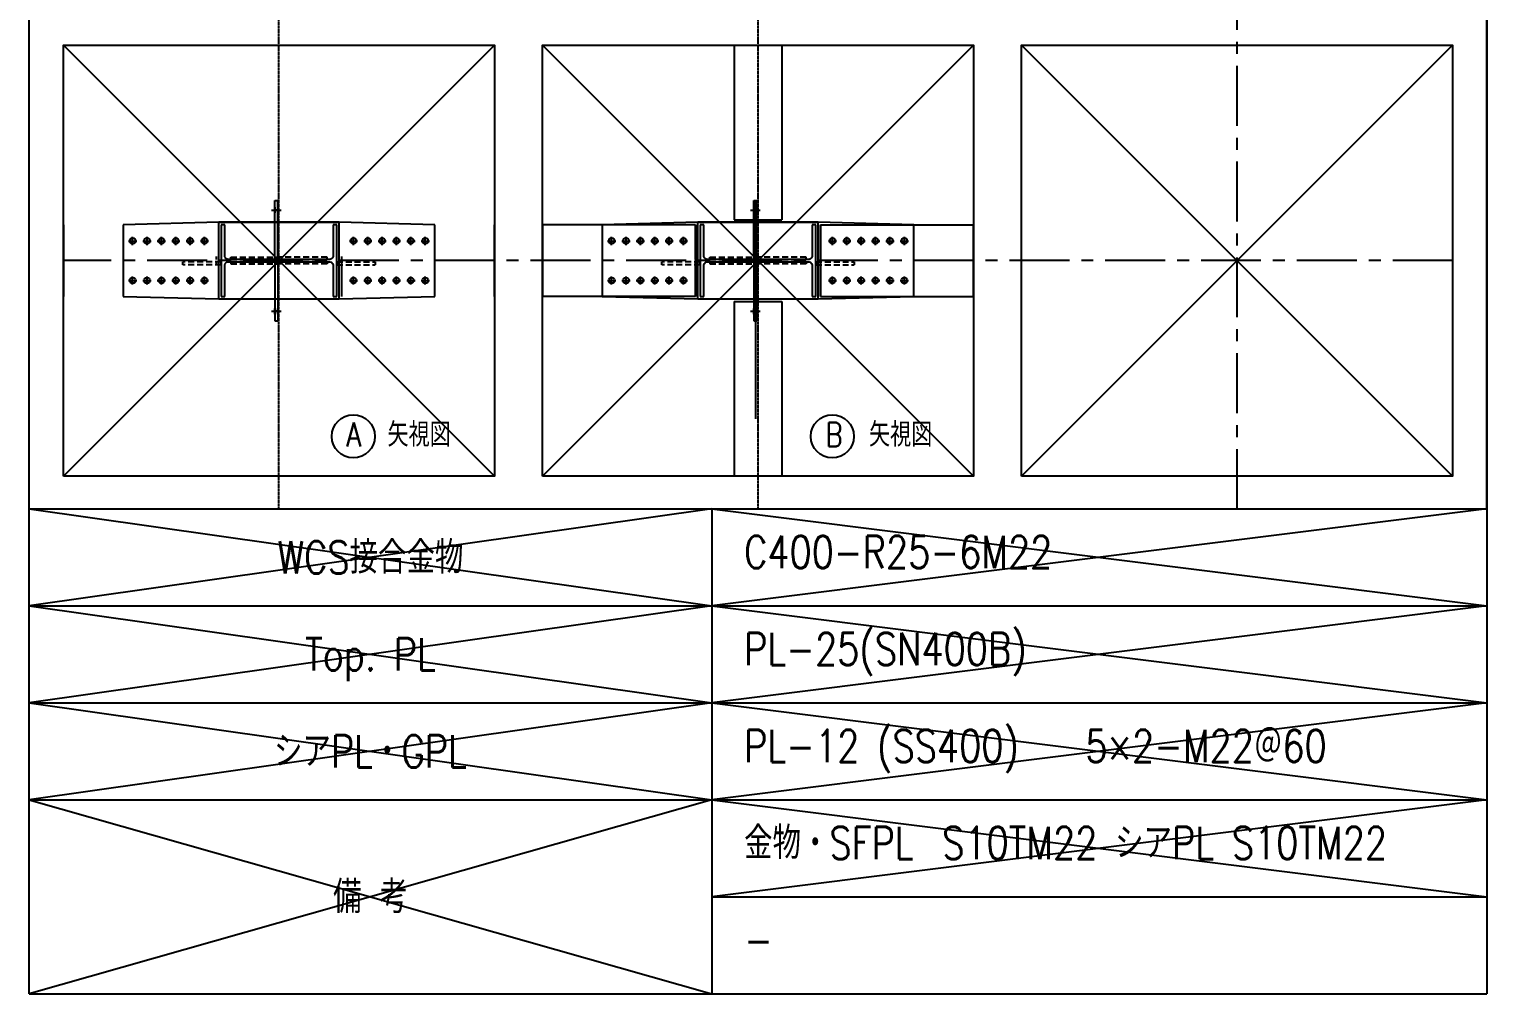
# Model space of a CAD drawing. Extents: x -668440 to 1010955, y -1678500 to 210463.
# Drawn here: x -420495 to -359633, y -944029 to -903745 of the extents above; entities that cross this region are included whole.
import ezdxf
from ezdxf.enums import TextEntityAlignment as Align

# ---------------------------------------------------------------- set-up
doc = ezdxf.new("R2010")
doc.units = 0
doc.header["$MEASUREMENT"] = 0
for name, pattern in [('CENTER', [2, 1.25, -0.25, 0.25, -0.25]), ('DASHED', [0.75, 0.5, -0.25]), ('HASEN_S', [2, 1.5, -0.5])]:
    doc.linetypes.add(name, pattern=pattern)
doc.layers.get('0').update_dxf_attribs({"color": 3, "linetype": 'CONTINUOUS'})
doc.layers.add('00_ADDL', color=253, linetype='CONTINUOUS', plot=False)
for name, color, linetype in [('00_詳細', 7, 'CONTINUOUS'), ('100', 5, 'CENTER'), ('_1-1_L-CL', 3, 'CONTINUOUS'), ('_1-3_L-CS', 1, 'CONTINUOUS'), ('_1-B_TXT1', 3, 'CONTINUOUS'), ('_1-C_INP1', 3, 'CONTINUOUS'), ('_4-7_CS-H', 4, 'HASEN_S'), ('BEAM_H-482x300x11x15x13', 7, 'CONTINUOUS'), ('BOLT', 4, 'CONTINUOUS'), ('COL_H-482x300x11x15x13', 7, 'CONTINUOUS'), ('ctp400-40-60-60-0-0-M22', 7, 'CONTINUOUS'), ('cwr_d', 7, 'CONTINUOUS'), ('SH400-12-5-5-M22@60(0.0)', 7, 'CONTINUOUS'), ('SP400-40-60-60-0-0-M22-300-K6-502-320-10-165-TYPE2', 7, 'CONTINUOUS'), ('修正2022年4月20日', 2, 'CONTINUOUS')]:
    doc.layers.add(name, color=color, linetype=linetype)
doc.styles.add('S000', font='simplex.shx', dxfattribs={"width": 0.7, "bigfont": 'extfont2.shx'})
doc.styles.add('S020', font='simplex.shx', dxfattribs={"width": 0.8, "height": 100, "bigfont": 'extfont2.shx'})

# ---------------------------------------------------------------- blocks, each defined once
blk = doc.blocks.new('剛接合部C1Y')
blk.add_line((-209119.32027, -399027.59222), (-209119.32027, -392142.59222))
at = {"layer": '00_ADDL'}
for p, q in [((-203033.16853, -397002.59222), (-203033.16853, -392142.59222)), ((-208976.2444, -395065.92555), (-207176.2444, -396865.92555)), ((-207176.2444, -395065.92555), (-208976.2444, -396865.92555)), ((-206976.2444, -395065.92555), (-205176.2444, -396865.92555)), ((-205176.2444, -395065.92555), (-206976.2444, -396865.92555)), ((-204976.2444, -395065.92555), (-203176.2444, -396865.92555)), ((-203176.2444, -395065.92555), (-204976.2444, -396865.92555)), ((-209119.32027, -397002.59222), (-206269.32027, -397407.59222)), ((-206269.32027, -397002.59222), (-209119.32027, -397407.59222)), ((-206269.32027, -397002.59222), (-203033.16853, -397407.59222)), ((-203033.16853, -397002.59222), (-206269.32027, -397407.59222)), ((-209119.32027, -397407.59222), (-206269.32027, -397812.59222)), ((-206269.32027, -397407.59222), (-209119.32027, -397812.59222)), ((-206269.32027, -397407.59222), (-203033.16853, -397812.59222)), ((-203033.16853, -397407.59222), (-206269.32027, -397812.59222)), ((-209119.32027, -397812.59222), (-206269.32027, -398217.59222)), ((-206269.32027, -397812.59222), (-209119.32027, -398217.59222)), ((-206269.32027, -397812.59222), (-203033.16853, -398217.59222)), ((-203033.16853, -397812.59222), (-206269.32027, -398217.59222)), ((-209119.32027, -398217.59222), (-206269.32027, -399027.59222)), ((-206269.32027, -398217.59222), (-209119.32027, -399027.59222)), ((-206269.32027, -398217.59222), (-203033.16853, -398622.59222)), ((-203033.16853, -398217.59222), (-206269.32027, -398622.59222))]:
    blk.add_line(p, q, dxfattribs=at)
at = {"layer": '00_ADDL', "transparency": 33554661}
for p, q in [((-206087.2444, -395714.92555), (-206087.2444, -396625.85371)), ((-208081.2444, -395754.92555), (-208093.2444, -395754.92555)), ((-206081.2444, -395754.92555), (-206093.2444, -395754.92555)), ((-206081.2444, -395754.92555), (-206093.2444, -395754.92555)), ((-208081.2444, -396176.92555), (-208093.2444, -396176.92555)), ((-206081.2444, -396176.92555), (-206093.2444, -396176.92555)), ((-206081.2444, -396176.92555), (-206093.2444, -396176.92555))]:
    blk.add_line(p, q, dxfattribs=at)
at = {"layer": '00_ADDL'}
for points in [[(-208976.2444, -396865.92555), (-208976.2444, -395065.92555), (-207176.2444, -395065.92555), (-207176.2444, -396865.92555)], [(-206976.2444, -396865.92555), (-206976.2444, -395065.92555), (-205176.2444, -395065.92555), (-205176.2444, -396865.92555)], [(-204976.2444, -396865.92555), (-204976.2444, -395065.92555), (-203176.2444, -395065.92555), (-203176.2444, -396865.92555)]]:
    blk.add_lwpolyline(points, close=True, dxfattribs=at)
at = {"layer": '00_詳細'}
for p, q in [((-206175.7444, -395065.92555), (-206175.7444, -395794.92555)), ((-205976.7444, -395065.92555), (-205976.7444, -395794.92555)), ((-206175.7444, -395794.92555), (-205976.7444, -395794.92555)), ((-206175.7444, -396136.92555), (-206175.7444, -396865.92555)), ((-206175.7444, -396136.92555), (-205976.7444, -396136.92555)), ((-205976.7444, -396136.92555), (-205976.7444, -396865.92555))]:
    blk.add_line(p, q, dxfattribs=at)
at = {"layer": '100'}
for p, q in [((-208076.2444, -397002.59222), (-208076.2444, -393132.59222)), ((-206076.2444, -397002.59222), (-206076.2444, -393132.59222))]:
    blk.add_line(p, q, dxfattribs=at)
at = {"layer": '100', "linetype": 'CENTER', "ltscale": 200}
for p, q in [((-204076.2444, -397002.59222), (-204076.2444, -393132.59222)), ((-203176.2444, -395965.92555), (-208976.2444, -395965.92555))]:
    blk.add_line(p, q, dxfattribs=at)
at = {"layer": '_1-1_L-CL'}
for p, q in [((-203033.16853, -392142.59222), (-203033.16853, -399027.59222)), ((-206269.32027, -397002.59222), (-206269.32027, -399027.59222)), ((-209119.32027, -397407.59222), (-203033.16853, -397407.59222)), ((-209119.32027, -397812.59222), (-203033.16853, -397812.59222)), ((-209119.32027, -398217.59222), (-203033.16853, -398217.59222)), ((-206269.32027, -398622.59222), (-203033.16853, -398622.59222)), ((-209119.32027, -399027.59222), (-203033.16853, -399027.59222))]:
    blk.add_line(p, q, dxfattribs=at)
at = {"layer": '_1-3_L-CS', "ltscale": 10}
for centre in [(-207765.95281, -396699.57109), (-205765.95281, -396699.57109)]:
    blk.add_circle(centre, 90, dxfattribs=at)
at = {"layer": '_4-7_CS-H', "ltscale": 0.5}
for p, q in [((-208093.2444, -395958.92555), (-208093.2444, -395714.92555)), ((-208093.2444, -395714.92555), (-208081.2444, -395714.92555)), ((-208081.2444, -395958.92555), (-208081.2444, -395714.92555)), ((-206093.2444, -395958.92555), (-206093.2444, -395714.92555)), ((-206093.2444, -395714.92555), (-206081.2444, -395714.92555)), ((-206093.2444, -395958.92555), (-206093.2444, -395714.92555)), ((-206093.2444, -395714.92555), (-206081.2444, -395714.92555)), ((-206081.2444, -395958.92555), (-206081.2444, -395714.92555)), ((-206081.2444, -395958.92555), (-206081.2444, -395714.92555)), ((-208093.2444, -395972.92555), (-208093.2444, -396216.92555)), ((-208081.2444, -395972.92555), (-208081.2444, -396216.92555)), ((-206093.2444, -395972.92555), (-206093.2444, -396216.92555)), ((-206093.2444, -395972.92555), (-206093.2444, -396216.92555)), ((-206081.2444, -395972.92555), (-206081.2444, -396216.92555)), ((-206081.2444, -395972.92555), (-206081.2444, -396216.92555)), ((-208093.2444, -396216.92555), (-208081.2444, -396216.92555)), ((-206093.2444, -396216.92555), (-206081.2444, -396216.92555)), ((-206093.2444, -396216.92555), (-206081.2444, -396216.92555))]:
    blk.add_line(p, q, dxfattribs=at)
at = {"layer": '_4-7_CS-H', "ltscale": 0.5, "extrusion": (1, -2e-15, 0)}
for centre in [(-395754.92555, 0, -208093.2444), (-395754.92555, 0, -208081.2444), (-395754.92555, 0, -206093.2444), (-395754.92555, 0, -206093.2444), (-395754.92555, 0, -206081.2444), (-395754.92555, 0, -206081.2444)]:
    blk.add_circle(centre, 12, dxfattribs=at)
at = {"layer": '_4-7_CS-H', "ltscale": 0.5, "extrusion": (1, 2e-15, 0)}
for centre in [(-396176.92555, 0, -208093.2444), (-396176.92555, 0, -208081.2444), (-396176.92555, 0, -206093.2444), (-396176.92555, 0, -206093.2444), (-396176.92555, 0, -206081.2444), (-396176.92555, 0, -206081.2444)]:
    blk.add_circle(centre, 12, dxfattribs=at)
at = {"layer": 'BEAM_H-482x300x11x15x13'}
for p, q in [((-208976.2444, -395815.92555), (-208976.2444, -396115.92555)), ((-208976.2444, -395815.92555), (-208976.2444, -395815.92555)), ((-208976.2444, -395947.92555), (-208976.2444, -395815.92555)), ((-207176.2444, -395815.92555), (-207176.2444, -395947.92555)), ((-207176.2444, -395815.92555), (-207176.2444, -395815.92555)), ((-207176.2444, -396115.92555), (-207176.2444, -395815.92555)), ((-206976.2444, -395815.92555), (-206976.2444, -396115.92555)), ((-206337.2444, -395815.92555), (-206976.2444, -395815.92555)), ((-206976.2444, -395815.92555), (-206976.2444, -395815.92555)), ((-206976.2444, -395947.92555), (-206976.2444, -395815.92555)), ((-206337.2444, -395815.92555), (-206337.2444, -396115.92555)), ((-206337.2444, -395815.92555), (-206337.2444, -395815.92555)), ((-206337.2444, -395947.92555), (-206337.2444, -395815.92555)), ((-205815.2444, -395815.92555), (-205815.2444, -395947.92555)), ((-205815.2444, -395815.92555), (-205176.2444, -395815.92555)), ((-205815.2444, -395815.92555), (-205815.2444, -395815.92555)), ((-205815.2444, -396115.92555), (-205815.2444, -395815.92555)), ((-205176.2444, -395815.92555), (-205176.2444, -395947.92555)), ((-205176.2444, -395815.92555), (-205176.2444, -395815.92555)), ((-205176.2444, -396115.92555), (-205176.2444, -395815.92555)), ((-208976.2444, -395947.92555), (-208976.2444, -395947.92555)), ((-208976.2444, -395953.92555), (-208976.2444, -395947.92555)), ((-208976.2444, -395958.92555), (-208976.2444, -395953.92555)), ((-208976.2444, -395960.92555), (-208976.2444, -395958.92555)), ((-208976.2444, -395960.92555), (-208976.2444, -395960.92555)), ((-208337.2444, -395947.92555), (-208337.2444, -395947.92555)), ((-208337.2444, -395953.92555), (-208337.2444, -395947.92555)), ((-208337.2444, -395958.92555), (-208337.2444, -395953.92555)), ((-208337.2444, -395960.92555), (-208337.2444, -395958.92555)), ((-208337.2444, -395960.92555), (-208337.2444, -395960.92555)), ((-207815.2444, -395947.92555), (-207815.2444, -395953.92555)), ((-207815.2444, -395953.92555), (-207815.2444, -395958.92555)), ((-207815.2444, -395958.92555), (-207815.2444, -395960.92555)), ((-207815.2444, -395960.92555), (-207815.2444, -395960.92555)), ((-207176.2444, -395947.92555), (-207176.2444, -395953.92555)), ((-207176.2444, -395953.92555), (-207176.2444, -395958.92555)), ((-207176.2444, -395958.92555), (-207176.2444, -395960.92555)), ((-207176.2444, -395960.92555), (-207176.2444, -395960.92555)), ((-206976.2444, -395947.92555), (-206976.2444, -395947.92555)), ((-206976.2444, -395953.92555), (-206976.2444, -395947.92555)), ((-206976.2444, -395958.92555), (-206976.2444, -395953.92555)), ((-206976.2444, -395960.92555), (-206976.2444, -395958.92555)), ((-206976.2444, -395960.92555), (-206976.2444, -395960.92555)), ((-206337.2444, -395947.92555), (-206337.2444, -395947.92555)), ((-206337.2444, -395953.92555), (-206337.2444, -395947.92555)), ((-206337.2444, -395958.92555), (-206337.2444, -395953.92555)), ((-206337.2444, -395960.92555), (-206337.2444, -395958.92555)), ((-206337.2444, -395960.92555), (-206337.2444, -395960.92555)), ((-205815.2444, -395947.92555), (-205815.2444, -395953.92555)), ((-205815.2444, -395953.92555), (-205815.2444, -395958.92555)), ((-205815.2444, -395958.92555), (-205815.2444, -395960.92555)), ((-205815.2444, -395960.92555), (-205815.2444, -395960.92555)), ((-205176.2444, -395947.92555), (-205176.2444, -395953.92555)), ((-205176.2444, -395953.92555), (-205176.2444, -395958.92555)), ((-205176.2444, -395958.92555), (-205176.2444, -395960.92555)), ((-205176.2444, -395960.92555), (-205176.2444, -395960.92555)), ((-208976.2444, -395970.92555), (-208976.2444, -395970.92555)), ((-208976.2444, -395972.92555), (-208976.2444, -395970.92555)), ((-208976.2444, -395977.92555), (-208976.2444, -395972.92555)), ((-208976.2444, -395983.92555), (-208976.2444, -395977.92555)), ((-208976.2444, -396115.92555), (-208976.2444, -395983.92555)), ((-208337.2444, -395970.92555), (-208337.2444, -395970.92555)), ((-208337.2444, -395972.92555), (-208337.2444, -395970.92555)), ((-208337.2444, -395977.92555), (-208337.2444, -395972.92555)), ((-208337.2444, -395983.92555), (-208337.2444, -395977.92555)), ((-207815.2444, -395970.92555), (-207815.2444, -395972.92555)), ((-207815.2444, -395970.92555), (-207815.2444, -395970.92555)), ((-207815.2444, -395972.92555), (-207815.2444, -395977.92555)), ((-207815.2444, -395977.92555), (-207815.2444, -395983.92555)), ((-207815.2444, -395983.92555), (-207815.2444, -396115.92555)), ((-207815.2444, -395983.92555), (-207815.2444, -395983.92555)), ((-207176.2444, -395970.92555), (-207176.2444, -395972.92555)), ((-207176.2444, -395970.92555), (-207176.2444, -395970.92555)), ((-207176.2444, -395972.92555), (-207176.2444, -395977.92555)), ((-207176.2444, -395977.92555), (-207176.2444, -395983.92555)), ((-207176.2444, -395983.92555), (-207176.2444, -396115.92555)), ((-207176.2444, -395983.92555), (-207176.2444, -395983.92555)), ((-206976.2444, -395970.92555), (-206976.2444, -395970.92555)), ((-206976.2444, -395972.92555), (-206976.2444, -395970.92555)), ((-206976.2444, -395977.92555), (-206976.2444, -395972.92555)), ((-206976.2444, -395983.92555), (-206976.2444, -395977.92555)), ((-206976.2444, -396115.92555), (-206976.2444, -395983.92555)), ((-206337.2444, -395970.92555), (-206337.2444, -395970.92555)), ((-206337.2444, -395972.92555), (-206337.2444, -395970.92555)), ((-206337.2444, -395977.92555), (-206337.2444, -395972.92555)), ((-206337.2444, -395983.92555), (-206337.2444, -395977.92555)), ((-206337.2444, -396115.92555), (-206337.2444, -395983.92555)), ((-205815.2444, -395970.92555), (-205815.2444, -395972.92555)), ((-205815.2444, -395970.92555), (-205815.2444, -395970.92555)), ((-205815.2444, -395972.92555), (-205815.2444, -395977.92555)), ((-205815.2444, -395977.92555), (-205815.2444, -395983.92555)), ((-205815.2444, -395983.92555), (-205815.2444, -396115.92555)), ((-205815.2444, -395983.92555), (-205815.2444, -395983.92555)), ((-205176.2444, -395970.92555), (-205176.2444, -395972.92555)), ((-205176.2444, -395970.92555), (-205176.2444, -395970.92555)), ((-205176.2444, -395972.92555), (-205176.2444, -395977.92555)), ((-205176.2444, -395977.92555), (-205176.2444, -395983.92555)), ((-205176.2444, -395983.92555), (-205176.2444, -396115.92555)), ((-205176.2444, -395983.92555), (-205176.2444, -395983.92555)), ((-208976.2444, -396115.92555), (-208976.2444, -396115.92555)), ((-207815.2444, -396115.92555), (-207815.2444, -396115.92555)), ((-207176.2444, -396115.92555), (-207176.2444, -396115.92555)), ((-206337.2444, -396115.92555), (-206976.2444, -396115.92555)), ((-206976.2444, -396115.92555), (-206976.2444, -396115.92555)), ((-206337.2444, -396115.92555), (-206337.2444, -396115.92555)), ((-205815.2444, -396115.92555), (-205176.2444, -396115.92555)), ((-205815.2444, -396115.92555), (-205815.2444, -396115.92555)), ((-205176.2444, -396115.92555), (-205176.2444, -396115.92555))]:
    blk.add_line(p, q, dxfattribs=at)
at = {"layer": 'BOLT'}
for p, q in [((-208107.2444, -395754.92555, -40), (-208067.2444, -395754.92555, -40)), ((-206107.2444, -395754.92555, -40), (-206067.2444, -395754.92555, -40)), ((-206107.2444, -395754.92555, -40), (-206067.2444, -395754.92555, -40)), ((-208704.2444, -395883.92555), (-208670.2444, -395883.92555)), ((-208704.2444, -395883.92555), (-208670.2444, -395883.92555)), ((-208687.2444, -395900.92555), (-208687.2444, -395866.92555)), ((-208687.2444, -395900.92555), (-208687.2444, -395866.92555)), ((-208687.2444, -395883.92555), (-208687.2444, -395883.92555)), ((-208644.2444, -395883.92555), (-208610.2444, -395883.92555)), ((-208644.2444, -395883.92555), (-208610.2444, -395883.92555)), ((-208627.2444, -395900.92555), (-208627.2444, -395866.92555)), ((-208627.2444, -395900.92555), (-208627.2444, -395866.92555)), ((-208627.2444, -395883.92555), (-208627.2444, -395883.92555)), ((-208584.2444, -395883.92555), (-208550.2444, -395883.92555)), ((-208584.2444, -395883.92555), (-208550.2444, -395883.92555)), ((-208567.2444, -395900.92555), (-208567.2444, -395866.92555)), ((-208567.2444, -395900.92555), (-208567.2444, -395866.92555)), ((-208567.2444, -395883.92555), (-208567.2444, -395883.92555)), ((-208524.2444, -395883.92555), (-208490.2444, -395883.92555)), ((-208524.2444, -395883.92555), (-208490.2444, -395883.92555)), ((-208507.2444, -395900.92555), (-208507.2444, -395866.92555)), ((-208507.2444, -395900.92555), (-208507.2444, -395866.92555)), ((-208507.2444, -395883.92555), (-208507.2444, -395883.92555)), ((-208464.2444, -395883.92555), (-208430.2444, -395883.92555)), ((-208464.2444, -395883.92555), (-208430.2444, -395883.92555)), ((-208447.2444, -395900.92555), (-208447.2444, -395866.92555)), ((-208447.2444, -395900.92555), (-208447.2444, -395866.92555)), ((-208447.2444, -395883.92555), (-208447.2444, -395883.92555)), ((-208404.2444, -395883.92555), (-208370.2444, -395883.92555)), ((-208404.2444, -395883.92555), (-208370.2444, -395883.92555)), ((-208387.2444, -395900.92555), (-208387.2444, -395866.92555)), ((-208387.2444, -395900.92555), (-208387.2444, -395866.92555)), ((-208387.2444, -395883.92555), (-208387.2444, -395883.92555)), ((-207782.2444, -395883.92555), (-207748.2444, -395883.92555)), ((-207782.2444, -395883.92555), (-207748.2444, -395883.92555)), ((-207765.2444, -395900.92555), (-207765.2444, -395866.92555)), ((-207765.2444, -395900.92555), (-207765.2444, -395866.92555)), ((-207765.2444, -395883.92555), (-207765.2444, -395883.92555)), ((-207722.2444, -395883.92555), (-207688.2444, -395883.92555)), ((-207722.2444, -395883.92555), (-207688.2444, -395883.92555)), ((-207705.2444, -395900.92555), (-207705.2444, -395866.92555)), ((-207705.2444, -395900.92555), (-207705.2444, -395866.92555)), ((-207705.2444, -395883.92555), (-207705.2444, -395883.92555)), ((-207662.2444, -395883.92555), (-207628.2444, -395883.92555)), ((-207662.2444, -395883.92555), (-207628.2444, -395883.92555)), ((-207645.2444, -395900.92555), (-207645.2444, -395866.92555)), ((-207645.2444, -395900.92555), (-207645.2444, -395866.92555)), ((-207645.2444, -395883.92555), (-207645.2444, -395883.92555)), ((-207602.2444, -395883.92555), (-207568.2444, -395883.92555)), ((-207602.2444, -395883.92555), (-207568.2444, -395883.92555)), ((-207585.2444, -395900.92555), (-207585.2444, -395866.92555)), ((-207585.2444, -395900.92555), (-207585.2444, -395866.92555)), ((-207585.2444, -395883.92555), (-207585.2444, -395883.92555)), ((-207542.2444, -395883.92555), (-207508.2444, -395883.92555)), ((-207542.2444, -395883.92555), (-207508.2444, -395883.92555)), ((-207525.2444, -395900.92555), (-207525.2444, -395866.92555)), ((-207525.2444, -395900.92555), (-207525.2444, -395866.92555)), ((-207525.2444, -395883.92555), (-207525.2444, -395883.92555)), ((-207482.2444, -395883.92555), (-207448.2444, -395883.92555)), ((-207482.2444, -395883.92555), (-207448.2444, -395883.92555)), ((-207465.2444, -395900.92555), (-207465.2444, -395866.92555)), ((-207465.2444, -395900.92555), (-207465.2444, -395866.92555)), ((-207465.2444, -395883.92555), (-207465.2444, -395883.92555)), ((-206704.2444, -395883.92555), (-206670.2444, -395883.92555)), ((-206704.2444, -395883.92555), (-206670.2444, -395883.92555)), ((-206687.2444, -395900.92555), (-206687.2444, -395866.92555)), ((-206687.2444, -395900.92555), (-206687.2444, -395866.92555)), ((-206687.2444, -395883.92555), (-206687.2444, -395883.92555)), ((-206644.2444, -395883.92555), (-206610.2444, -395883.92555)), ((-206644.2444, -395883.92555), (-206610.2444, -395883.92555)), ((-206627.2444, -395900.92555), (-206627.2444, -395866.92555)), ((-206627.2444, -395900.92555), (-206627.2444, -395866.92555)), ((-206627.2444, -395883.92555), (-206627.2444, -395883.92555)), ((-206584.2444, -395883.92555), (-206550.2444, -395883.92555)), ((-206584.2444, -395883.92555), (-206550.2444, -395883.92555)), ((-206567.2444, -395900.92555), (-206567.2444, -395866.92555)), ((-206567.2444, -395900.92555), (-206567.2444, -395866.92555)), ((-206567.2444, -395883.92555), (-206567.2444, -395883.92555)), ((-206524.2444, -395883.92555), (-206490.2444, -395883.92555)), ((-206524.2444, -395883.92555), (-206490.2444, -395883.92555)), ((-206507.2444, -395900.92555), (-206507.2444, -395866.92555)), ((-206507.2444, -395900.92555), (-206507.2444, -395866.92555)), ((-206507.2444, -395883.92555), (-206507.2444, -395883.92555)), ((-206464.2444, -395883.92555), (-206430.2444, -395883.92555)), ((-206464.2444, -395883.92555), (-206430.2444, -395883.92555)), ((-206447.2444, -395900.92555), (-206447.2444, -395866.92555)), ((-206447.2444, -395900.92555), (-206447.2444, -395866.92555)), ((-206447.2444, -395883.92555), (-206447.2444, -395883.92555)), ((-206404.2444, -395883.92555), (-206370.2444, -395883.92555)), ((-206404.2444, -395883.92555), (-206370.2444, -395883.92555)), ((-206387.2444, -395900.92555), (-206387.2444, -395866.92555)), ((-206387.2444, -395900.92555), (-206387.2444, -395866.92555)), ((-206387.2444, -395883.92555), (-206387.2444, -395883.92555)), ((-205782.2444, -395883.92555), (-205748.2444, -395883.92555)), ((-205782.2444, -395883.92555), (-205748.2444, -395883.92555)), ((-205765.2444, -395900.92555), (-205765.2444, -395866.92555)), ((-205765.2444, -395900.92555), (-205765.2444, -395866.92555)), ((-205765.2444, -395883.92555), (-205765.2444, -395883.92555)), ((-205722.2444, -395883.92555), (-205688.2444, -395883.92555)), ((-205722.2444, -395883.92555), (-205688.2444, -395883.92555)), ((-205705.2444, -395900.92555), (-205705.2444, -395866.92555)), ((-205705.2444, -395900.92555), (-205705.2444, -395866.92555)), ((-205705.2444, -395883.92555), (-205705.2444, -395883.92555)), ((-205662.2444, -395883.92555), (-205628.2444, -395883.92555)), ((-205662.2444, -395883.92555), (-205628.2444, -395883.92555)), ((-205645.2444, -395900.92555), (-205645.2444, -395866.92555)), ((-205645.2444, -395900.92555), (-205645.2444, -395866.92555)), ((-205645.2444, -395883.92555), (-205645.2444, -395883.92555)), ((-205602.2444, -395883.92555), (-205568.2444, -395883.92555)), ((-205602.2444, -395883.92555), (-205568.2444, -395883.92555)), ((-205585.2444, -395900.92555), (-205585.2444, -395866.92555)), ((-205585.2444, -395900.92555), (-205585.2444, -395866.92555)), ((-205585.2444, -395883.92555), (-205585.2444, -395883.92555)), ((-205542.2444, -395883.92555), (-205508.2444, -395883.92555)), ((-205542.2444, -395883.92555), (-205508.2444, -395883.92555)), ((-205525.2444, -395900.92555), (-205525.2444, -395866.92555)), ((-205525.2444, -395900.92555), (-205525.2444, -395866.92555)), ((-205525.2444, -395883.92555), (-205525.2444, -395883.92555)), ((-205482.2444, -395883.92555), (-205448.2444, -395883.92555)), ((-205482.2444, -395883.92555), (-205448.2444, -395883.92555)), ((-205465.2444, -395900.92555), (-205465.2444, -395866.92555)), ((-205465.2444, -395900.92555), (-205465.2444, -395866.92555)), ((-205465.2444, -395883.92555), (-205465.2444, -395883.92555)), ((-208704.2444, -396048.92555), (-208670.2444, -396048.92555)), ((-208704.2444, -396048.92555), (-208670.2444, -396048.92555)), ((-208687.2444, -396065.92555), (-208687.2444, -396031.92555)), ((-208687.2444, -396065.92555), (-208687.2444, -396031.92555)), ((-208687.2444, -396048.92555), (-208687.2444, -396048.92555)), ((-208644.2444, -396048.92555), (-208610.2444, -396048.92555)), ((-208644.2444, -396048.92555), (-208610.2444, -396048.92555)), ((-208627.2444, -396065.92555), (-208627.2444, -396031.92555)), ((-208627.2444, -396065.92555), (-208627.2444, -396031.92555)), ((-208627.2444, -396048.92555), (-208627.2444, -396048.92555)), ((-208584.2444, -396048.92555), (-208550.2444, -396048.92555)), ((-208584.2444, -396048.92555), (-208550.2444, -396048.92555)), ((-208567.2444, -396065.92555), (-208567.2444, -396031.92555)), ((-208567.2444, -396065.92555), (-208567.2444, -396031.92555)), ((-208567.2444, -396048.92555), (-208567.2444, -396048.92555)), ((-208524.2444, -396048.92555), (-208490.2444, -396048.92555)), ((-208524.2444, -396048.92555), (-208490.2444, -396048.92555)), ((-208507.2444, -396065.92555), (-208507.2444, -396031.92555)), ((-208507.2444, -396065.92555), (-208507.2444, -396031.92555)), ((-208507.2444, -396048.92555), (-208507.2444, -396048.92555)), ((-208464.2444, -396048.92555), (-208430.2444, -396048.92555)), ((-208464.2444, -396048.92555), (-208430.2444, -396048.92555)), ((-208447.2444, -396065.92555), (-208447.2444, -396031.92555)), ((-208447.2444, -396065.92555), (-208447.2444, -396031.92555)), ((-208447.2444, -396048.92555), (-208447.2444, -396048.92555)), ((-208404.2444, -396048.92555), (-208370.2444, -396048.92555)), ((-208404.2444, -396048.92555), (-208370.2444, -396048.92555)), ((-208387.2444, -396065.92555), (-208387.2444, -396031.92555)), ((-208387.2444, -396065.92555), (-208387.2444, -396031.92555)), ((-208387.2444, -396048.92555), (-208387.2444, -396048.92555)), ((-207782.2444, -396048.92555), (-207748.2444, -396048.92555)), ((-207782.2444, -396048.92555), (-207748.2444, -396048.92555)), ((-207765.2444, -396065.92555), (-207765.2444, -396031.92555)), ((-207765.2444, -396065.92555), (-207765.2444, -396031.92555)), ((-207765.2444, -396048.92555), (-207765.2444, -396048.92555)), ((-207722.2444, -396048.92555), (-207688.2444, -396048.92555)), ((-207722.2444, -396048.92555), (-207688.2444, -396048.92555)), ((-207705.2444, -396065.92555), (-207705.2444, -396031.92555)), ((-207705.2444, -396065.92555), (-207705.2444, -396031.92555)), ((-207705.2444, -396048.92555), (-207705.2444, -396048.92555)), ((-207662.2444, -396048.92555), (-207628.2444, -396048.92555)), ((-207662.2444, -396048.92555), (-207628.2444, -396048.92555)), ((-207645.2444, -396065.92555), (-207645.2444, -396031.92555)), ((-207645.2444, -396065.92555), (-207645.2444, -396031.92555)), ((-207645.2444, -396048.92555), (-207645.2444, -396048.92555)), ((-207602.2444, -396048.92555), (-207568.2444, -396048.92555)), ((-207602.2444, -396048.92555), (-207568.2444, -396048.92555)), ((-207585.2444, -396065.92555), (-207585.2444, -396031.92555)), ((-207585.2444, -396065.92555), (-207585.2444, -396031.92555)), ((-207585.2444, -396048.92555), (-207585.2444, -396048.92555)), ((-207542.2444, -396048.92555), (-207508.2444, -396048.92555)), ((-207542.2444, -396048.92555), (-207508.2444, -396048.92555)), ((-207525.2444, -396065.92555), (-207525.2444, -396031.92555)), ((-207525.2444, -396065.92555), (-207525.2444, -396031.92555)), ((-207525.2444, -396048.92555), (-207525.2444, -396048.92555)), ((-207482.2444, -396048.92555), (-207448.2444, -396048.92555)), ((-207482.2444, -396048.92555), (-207448.2444, -396048.92555)), ((-207465.2444, -396065.92555), (-207465.2444, -396031.92555)), ((-207465.2444, -396065.92555), (-207465.2444, -396031.92555)), ((-207465.2444, -396048.92555), (-207465.2444, -396048.92555)), ((-206704.2444, -396048.92555), (-206670.2444, -396048.92555)), ((-206704.2444, -396048.92555), (-206670.2444, -396048.92555)), ((-206687.2444, -396065.92555), (-206687.2444, -396031.92555)), ((-206687.2444, -396065.92555), (-206687.2444, -396031.92555)), ((-206687.2444, -396048.92555), (-206687.2444, -396048.92555)), ((-206644.2444, -396048.92555), (-206610.2444, -396048.92555)), ((-206644.2444, -396048.92555), (-206610.2444, -396048.92555)), ((-206627.2444, -396065.92555), (-206627.2444, -396031.92555)), ((-206627.2444, -396065.92555), (-206627.2444, -396031.92555)), ((-206627.2444, -396048.92555), (-206627.2444, -396048.92555)), ((-206584.2444, -396048.92555), (-206550.2444, -396048.92555)), ((-206584.2444, -396048.92555), (-206550.2444, -396048.92555)), ((-206567.2444, -396065.92555), (-206567.2444, -396031.92555)), ((-206567.2444, -396065.92555), (-206567.2444, -396031.92555)), ((-206567.2444, -396048.92555), (-206567.2444, -396048.92555)), ((-206524.2444, -396048.92555), (-206490.2444, -396048.92555)), ((-206524.2444, -396048.92555), (-206490.2444, -396048.92555)), ((-206507.2444, -396065.92555), (-206507.2444, -396031.92555)), ((-206507.2444, -396065.92555), (-206507.2444, -396031.92555)), ((-206507.2444, -396048.92555), (-206507.2444, -396048.92555)), ((-206464.2444, -396048.92555), (-206430.2444, -396048.92555)), ((-206464.2444, -396048.92555), (-206430.2444, -396048.92555)), ((-206447.2444, -396065.92555), (-206447.2444, -396031.92555)), ((-206447.2444, -396065.92555), (-206447.2444, -396031.92555)), ((-206447.2444, -396048.92555), (-206447.2444, -396048.92555)), ((-206404.2444, -396048.92555), (-206370.2444, -396048.92555)), ((-206404.2444, -396048.92555), (-206370.2444, -396048.92555)), ((-206387.2444, -396065.92555), (-206387.2444, -396031.92555)), ((-206387.2444, -396065.92555), (-206387.2444, -396031.92555)), ((-206387.2444, -396048.92555), (-206387.2444, -396048.92555)), ((-205782.2444, -396048.92555), (-205748.2444, -396048.92555)), ((-205782.2444, -396048.92555), (-205748.2444, -396048.92555)), ((-205765.2444, -396065.92555), (-205765.2444, -396031.92555)), ((-205765.2444, -396065.92555), (-205765.2444, -396031.92555)), ((-205765.2444, -396048.92555), (-205765.2444, -396048.92555)), ((-205722.2444, -396048.92555), (-205688.2444, -396048.92555)), ((-205722.2444, -396048.92555), (-205688.2444, -396048.92555)), ((-205705.2444, -396065.92555), (-205705.2444, -396031.92555)), ((-205705.2444, -396065.92555), (-205705.2444, -396031.92555)), ((-205705.2444, -396048.92555), (-205705.2444, -396048.92555)), ((-205662.2444, -396048.92555), (-205628.2444, -396048.92555)), ((-205662.2444, -396048.92555), (-205628.2444, -396048.92555)), ((-205645.2444, -396065.92555), (-205645.2444, -396031.92555)), ((-205645.2444, -396065.92555), (-205645.2444, -396031.92555)), ((-205645.2444, -396048.92555), (-205645.2444, -396048.92555)), ((-205602.2444, -396048.92555), (-205568.2444, -396048.92555)), ((-205602.2444, -396048.92555), (-205568.2444, -396048.92555)), ((-205585.2444, -396065.92555), (-205585.2444, -396031.92555)), ((-205585.2444, -396065.92555), (-205585.2444, -396031.92555)), ((-205585.2444, -396048.92555), (-205585.2444, -396048.92555)), ((-205542.2444, -396048.92555), (-205508.2444, -396048.92555)), ((-205542.2444, -396048.92555), (-205508.2444, -396048.92555)), ((-205525.2444, -396065.92555), (-205525.2444, -396031.92555)), ((-205525.2444, -396065.92555), (-205525.2444, -396031.92555)), ((-205525.2444, -396048.92555), (-205525.2444, -396048.92555)), ((-205482.2444, -396048.92555), (-205448.2444, -396048.92555)), ((-205482.2444, -396048.92555), (-205448.2444, -396048.92555)), ((-205465.2444, -396065.92555), (-205465.2444, -396031.92555)), ((-205465.2444, -396065.92555), (-205465.2444, -396031.92555)), ((-205465.2444, -396048.92555), (-205465.2444, -396048.92555)), ((-208107.2444, -396176.92555, -40), (-208067.2444, -396176.92555, -40)), ((-206107.2444, -396176.92555, -40), (-206067.2444, -396176.92555, -40)), ((-206107.2444, -396176.92555, -40), (-206067.2444, -396176.92555, -40))]:
    blk.add_line(p, q, dxfattribs=at)
at = {"layer": 'COL_H-482x300x11x15x13'}
for p, q in [((-208302.2444, -395815.92555), (-208317.2444, -395815.92555)), ((-208317.2444, -395815.92555), (-208317.2444, -395815.92555)), ((-208317.2444, -395815.92555), (-208317.2444, -396115.92555)), ((-208302.2444, -395947.92555), (-208302.2444, -395815.92555)), ((-208302.2444, -395815.92555), (-208302.2444, -395815.92555)), ((-207835.2444, -395815.92555), (-207850.2444, -395815.92555)), ((-207850.2444, -395815.92555), (-207850.2444, -395815.92555)), ((-207850.2444, -395815.92555), (-207850.2444, -395947.92555)), ((-207835.2444, -396115.92555), (-207835.2444, -395815.92555)), ((-207835.2444, -395815.92555), (-207835.2444, -395815.92555)), ((-206302.2444, -395815.92555), (-206317.2444, -395815.92555)), ((-206317.2444, -395815.92555), (-206317.2444, -395815.92555)), ((-206317.2444, -395815.92555), (-206317.2444, -396115.92555)), ((-206302.2444, -395947.92555), (-206302.2444, -395815.92555)), ((-206302.2444, -395815.92555), (-206302.2444, -395815.92555)), ((-205835.2444, -395815.92555), (-205850.2444, -395815.92555)), ((-205850.2444, -395815.92555), (-205850.2444, -395815.92555)), ((-205850.2444, -395815.92555), (-205850.2444, -395947.92555)), ((-205835.2444, -396115.92555), (-205835.2444, -395815.92555)), ((-205835.2444, -395815.92555), (-205835.2444, -395815.92555)), ((-208300.2444, -395953.92555), (-208302.2444, -395947.92555)), ((-208295.2444, -395958.92555), (-208300.2444, -395953.92555)), ((-208289.2444, -395960.92555), (-208295.2444, -395958.92555)), ((-207863.2444, -395960.92555), (-208289.2444, -395960.92555)), ((-208289.2444, -395960.92555), (-208289.2444, -395960.92555)), ((-207857.2444, -395958.92555), (-207863.2444, -395960.92555)), ((-207852.2444, -395953.92555), (-207857.2444, -395958.92555)), ((-207850.2444, -395947.92555), (-207852.2444, -395953.92555)), ((-206300.2444, -395953.92555), (-206302.2444, -395947.92555)), ((-206295.2444, -395958.92555), (-206300.2444, -395953.92555)), ((-206289.2444, -395960.92555), (-206295.2444, -395958.92555)), ((-205863.2444, -395960.92555), (-206289.2444, -395960.92555)), ((-206289.2444, -395960.92555), (-206289.2444, -395960.92555)), ((-205857.2444, -395958.92555), (-205863.2444, -395960.92555)), ((-205852.2444, -395953.92555), (-205857.2444, -395958.92555)), ((-205850.2444, -395947.92555), (-205852.2444, -395953.92555)), ((-208302.2444, -395983.92555), (-208300.2444, -395977.92555)), ((-208302.2444, -396115.92555), (-208302.2444, -395983.92555)), ((-208302.2444, -395983.92555), (-208302.2444, -395983.92555)), ((-208300.2444, -395977.92555), (-208295.2444, -395972.92555)), ((-208295.2444, -395972.92555), (-208289.2444, -395970.92555)), ((-208289.2444, -395970.92555), (-207863.2444, -395970.92555)), ((-207863.2444, -395970.92555), (-207863.2444, -395970.92555)), ((-207863.2444, -395970.92555), (-207857.2444, -395972.92555)), ((-207857.2444, -395972.92555), (-207852.2444, -395977.92555)), ((-207852.2444, -395977.92555), (-207850.2444, -395983.92555)), ((-207850.2444, -395983.92555), (-207850.2444, -396115.92555)), ((-206302.2444, -395983.92555), (-206300.2444, -395977.92555)), ((-206302.2444, -396115.92555), (-206302.2444, -395983.92555)), ((-206302.2444, -395983.92555), (-206302.2444, -395983.92555)), ((-206300.2444, -395977.92555), (-206295.2444, -395972.92555)), ((-206295.2444, -395972.92555), (-206289.2444, -395970.92555)), ((-206289.2444, -395970.92555), (-205863.2444, -395970.92555)), ((-205863.2444, -395970.92555), (-205863.2444, -395970.92555)), ((-205863.2444, -395970.92555), (-205857.2444, -395972.92555)), ((-205857.2444, -395972.92555), (-205852.2444, -395977.92555)), ((-205852.2444, -395977.92555), (-205850.2444, -395983.92555)), ((-205850.2444, -395983.92555), (-205850.2444, -396115.92555)), ((-208317.2444, -396115.92555), (-208317.2444, -396115.92555)), ((-208317.2444, -396115.92555), (-208302.2444, -396115.92555)), ((-208302.2444, -396115.92555), (-208302.2444, -396115.92555)), ((-207850.2444, -396115.92555), (-207850.2444, -396115.92555)), ((-207850.2444, -396115.92555), (-207835.2444, -396115.92555)), ((-207835.2444, -396115.92555), (-207835.2444, -396115.92555)), ((-206317.2444, -396115.92555), (-206317.2444, -396115.92555)), ((-206317.2444, -396115.92555), (-206302.2444, -396115.92555)), ((-206302.2444, -396115.92555), (-206302.2444, -396115.92555)), ((-205850.2444, -396115.92555), (-205850.2444, -396115.92555)), ((-205850.2444, -396115.92555), (-205835.2444, -396115.92555)), ((-205835.2444, -396115.92555), (-205835.2444, -396115.92555))]:
    blk.add_line(p, q, dxfattribs=at)
at = {"layer": 'ctp400-40-60-60-0-0-M22'}
for p, q in [((-208327.2444, -396125.92555), (-208327.2444, -395805.92555)), ((-208327.2444, -395805.92555), (-207825.2444, -395805.92555)), ((-208327.2444, -395805.92555), (-208327.2444, -395805.92555)), ((-207825.2444, -396125.92555), (-207825.2444, -395805.92555)), ((-207825.2444, -395805.92555), (-207825.2444, -395805.92555)), ((-206327.2444, -396125.92555), (-206327.2444, -395805.92555)), ((-206327.2444, -395805.92555), (-205825.2444, -395805.92555)), ((-206327.2444, -395805.92555), (-206327.2444, -395805.92555)), ((-205825.2444, -396125.92555), (-205825.2444, -395805.92555)), ((-205825.2444, -395805.92555), (-205825.2444, -395805.92555)), ((-208327.2444, -396125.92555), (-207825.2444, -396125.92555)), ((-208327.2444, -396125.92555), (-208327.2444, -396125.92555)), ((-207825.2444, -396125.92555), (-207825.2444, -396125.92555)), ((-206327.2444, -396125.92555), (-205825.2444, -396125.92555)), ((-206327.2444, -396125.92555), (-206327.2444, -396125.92555)), ((-205825.2444, -396125.92555), (-205825.2444, -396125.92555))]:
    blk.add_line(p, q, dxfattribs=at)
at = {"layer": 'cwr_d', "linetype": 'DASHED', "ltscale": 50}
for p, q in [((-208277.2444, -395951.92555), (-208077.2444, -395951.92555)), ((-208277.2444, -395960.92555), (-208277.2444, -395951.92555)), ((-208277.2444, -395951.92555), (-208277.2444, -395951.92555)), ((-208277.2444, -395960.92555), (-208077.2444, -395960.92555)), ((-208277.2444, -395960.92555), (-208277.2444, -395960.92555)), ((-208077.2444, -395960.92555), (-208077.2444, -395951.92555)), ((-208077.2444, -395951.92555), (-208077.2444, -395951.92555)), ((-208077.2444, -395960.92555), (-208077.2444, -395960.92555)), ((-207875.2444, -395951.92555), (-208075.2444, -395951.92555)), ((-208075.2444, -395960.92555), (-208075.2444, -395951.92555)), ((-208075.2444, -395951.92555), (-208075.2444, -395951.92555)), ((-207875.2444, -395960.92555), (-208075.2444, -395960.92555)), ((-208075.2444, -395960.92555), (-208075.2444, -395960.92555)), ((-207875.2444, -395960.92555), (-207875.2444, -395951.92555)), ((-207875.2444, -395951.92555), (-207875.2444, -395951.92555)), ((-207875.2444, -395960.92555), (-207875.2444, -395960.92555)), ((-206277.2444, -395951.92555), (-206077.2444, -395951.92555)), ((-206277.2444, -395960.92555), (-206277.2444, -395951.92555)), ((-206277.2444, -395951.92555), (-206277.2444, -395951.92555)), ((-206277.2444, -395960.92555), (-206077.2444, -395960.92555)), ((-206277.2444, -395960.92555), (-206277.2444, -395960.92555)), ((-206077.2444, -395960.92555), (-206077.2444, -395951.92555)), ((-206077.2444, -395951.92555), (-206077.2444, -395951.92555)), ((-206077.2444, -395960.92555), (-206077.2444, -395960.92555)), ((-205875.2444, -395951.92555), (-206075.2444, -395951.92555)), ((-206075.2444, -395960.92555), (-206075.2444, -395951.92555)), ((-206075.2444, -395951.92555), (-206075.2444, -395951.92555)), ((-205875.2444, -395960.92555), (-206075.2444, -395960.92555)), ((-206075.2444, -395960.92555), (-206075.2444, -395960.92555)), ((-205875.2444, -395960.92555), (-205875.2444, -395951.92555)), ((-205875.2444, -395951.92555), (-205875.2444, -395951.92555)), ((-205875.2444, -395960.92555), (-205875.2444, -395960.92555)), ((-208277.2444, -395970.92555), (-208077.2444, -395970.92555)), ((-208277.2444, -395970.92555), (-208277.2444, -395979.92555)), ((-208277.2444, -395970.92555), (-208277.2444, -395970.92555)), ((-208277.2444, -395979.92555), (-208077.2444, -395979.92555)), ((-208277.2444, -395979.92555), (-208277.2444, -395979.92555)), ((-208077.2444, -395970.92555), (-208077.2444, -395979.92555)), ((-208077.2444, -395970.92555), (-208077.2444, -395970.92555)), ((-208077.2444, -395979.92555), (-208077.2444, -395979.92555)), ((-207875.2444, -395970.92555), (-208075.2444, -395970.92555)), ((-208075.2444, -395970.92555), (-208075.2444, -395979.92555)), ((-208075.2444, -395970.92555), (-208075.2444, -395970.92555)), ((-207875.2444, -395979.92555), (-208075.2444, -395979.92555)), ((-208075.2444, -395979.92555), (-208075.2444, -395979.92555)), ((-207875.2444, -395970.92555), (-207875.2444, -395979.92555)), ((-207875.2444, -395970.92555), (-207875.2444, -395970.92555)), ((-207875.2444, -395979.92555), (-207875.2444, -395979.92555)), ((-206277.2444, -395970.92555), (-206077.2444, -395970.92555)), ((-206277.2444, -395970.92555), (-206277.2444, -395979.92555)), ((-206277.2444, -395970.92555), (-206277.2444, -395970.92555)), ((-206277.2444, -395979.92555), (-206077.2444, -395979.92555)), ((-206277.2444, -395979.92555), (-206277.2444, -395979.92555)), ((-206077.2444, -395970.92555), (-206077.2444, -395979.92555)), ((-206077.2444, -395970.92555), (-206077.2444, -395970.92555)), ((-206077.2444, -395979.92555), (-206077.2444, -395979.92555)), ((-205875.2444, -395970.92555), (-206075.2444, -395970.92555)), ((-206075.2444, -395970.92555), (-206075.2444, -395979.92555)), ((-206075.2444, -395970.92555), (-206075.2444, -395970.92555)), ((-205875.2444, -395979.92555), (-206075.2444, -395979.92555)), ((-206075.2444, -395979.92555), (-206075.2444, -395979.92555)), ((-205875.2444, -395970.92555), (-205875.2444, -395979.92555)), ((-205875.2444, -395970.92555), (-205875.2444, -395970.92555)), ((-205875.2444, -395979.92555), (-205875.2444, -395979.92555))]:
    blk.add_line(p, q, dxfattribs=at)
at = {"layer": 'SH400-12-5-5-M22@60(0.0)', "linetype": 'DASHED', "ltscale": 50}
for p, q in [((-208317.2444, -395970.92555), (-208477.2444, -395970.92555)), ((-208477.2444, -395982.92555), (-208477.2444, -395970.92555)), ((-208477.2444, -395970.92555), (-208477.2444, -395970.92555)), ((-208317.2444, -395982.92555), (-208477.2444, -395982.92555)), ((-208477.2444, -395982.92555), (-208477.2444, -395982.92555)), ((-207835.2444, -395970.92555), (-207675.2444, -395970.92555)), ((-207835.2444, -395982.92555), (-207675.2444, -395982.92555)), ((-207675.2444, -395970.92555), (-207675.2444, -395982.92555)), ((-207675.2444, -395970.92555), (-207675.2444, -395970.92555)), ((-207675.2444, -395982.92555), (-207675.2444, -395982.92555)), ((-206317.2444, -395970.92555), (-206477.2444, -395970.92555)), ((-206477.2444, -395982.92555), (-206477.2444, -395970.92555)), ((-206477.2444, -395970.92555), (-206477.2444, -395970.92555)), ((-206317.2444, -395982.92555), (-206477.2444, -395982.92555)), ((-206477.2444, -395982.92555), (-206477.2444, -395982.92555)), ((-205835.2444, -395970.92555), (-205675.2444, -395970.92555)), ((-205835.2444, -395982.92555), (-205675.2444, -395982.92555)), ((-205675.2444, -395970.92555), (-205675.2444, -395982.92555)), ((-205675.2444, -395970.92555), (-205675.2444, -395970.92555)), ((-205675.2444, -395982.92555), (-205675.2444, -395982.92555))]:
    blk.add_line(p, q, dxfattribs=at)
at = {"layer": 'SH400-12-5-5-M22@60(0.0)'}
for p, q in [((-208317.2444, -395970.92555), (-208317.2444, -395970.92555)), ((-208317.2444, -395982.92555), (-208317.2444, -395970.92555)), ((-208317.2444, -395982.92555), (-208317.2444, -395982.92555)), ((-207835.2444, -395970.92555), (-207835.2444, -395970.92555)), ((-207835.2444, -395970.92555), (-207835.2444, -395982.92555)), ((-207835.2444, -395982.92555), (-207835.2444, -395982.92555)), ((-206317.2444, -395970.92555), (-206317.2444, -395970.92555)), ((-206317.2444, -395982.92555), (-206317.2444, -395970.92555)), ((-206317.2444, -395982.92555), (-206317.2444, -395982.92555)), ((-205835.2444, -395970.92555), (-205835.2444, -395970.92555)), ((-205835.2444, -395970.92555), (-205835.2444, -395982.92555)), ((-205835.2444, -395982.92555), (-205835.2444, -395982.92555))]:
    blk.add_line(p, q, dxfattribs=at)
at = {"layer": 'SP400-40-60-60-0-0-M22-300-K6-502-320-10-165-TYPE2'}
for p, q in [((-208327.2444, -395805.92555), (-208727.2444, -395815.92555)), ((-208727.2444, -395815.92555), (-208727.2444, -396115.92555)), ((-208727.2444, -395815.92555), (-208727.2444, -395815.92555)), ((-207825.2444, -395805.92555), (-208327.2444, -395805.92555)), ((-208327.2444, -395805.92555), (-208327.2444, -395805.92555)), ((-207425.2444, -395815.92555), (-207825.2444, -395805.92555)), ((-207825.2444, -395805.92555), (-207825.2444, -395805.92555)), ((-207425.2444, -396115.92555), (-207425.2444, -395815.92555)), ((-207425.2444, -395815.92555), (-207425.2444, -395815.92555)), ((-206327.2444, -395805.92555), (-206727.2444, -395815.92555)), ((-206727.2444, -395815.92555), (-206727.2444, -396115.92555)), ((-206727.2444, -395815.92555), (-206727.2444, -395815.92555)), ((-205825.2444, -395805.92555), (-206327.2444, -395805.92555)), ((-206327.2444, -395805.92555), (-206327.2444, -395805.92555)), ((-205425.2444, -395815.92555), (-205825.2444, -395805.92555)), ((-205825.2444, -395805.92555), (-205825.2444, -395805.92555)), ((-205425.2444, -396115.92555), (-205425.2444, -395815.92555)), ((-205425.2444, -395815.92555), (-205425.2444, -395815.92555)), ((-208727.2444, -396115.92555), (-208327.2444, -396125.92555)), ((-208727.2444, -396115.92555), (-208727.2444, -396115.92555)), ((-208327.2444, -396125.92555), (-207825.2444, -396125.92555)), ((-208327.2444, -396125.92555), (-208327.2444, -396125.92555)), ((-207825.2444, -396125.92555), (-207425.2444, -396115.92555)), ((-207825.2444, -396125.92555), (-207825.2444, -396125.92555)), ((-207425.2444, -396115.92555), (-207425.2444, -396115.92555)), ((-206727.2444, -396115.92555), (-206327.2444, -396125.92555)), ((-206727.2444, -396115.92555), (-206727.2444, -396115.92555)), ((-206327.2444, -396125.92555), (-205825.2444, -396125.92555)), ((-206327.2444, -396125.92555), (-206327.2444, -396125.92555)), ((-205825.2444, -396125.92555), (-205425.2444, -396115.92555)), ((-205825.2444, -396125.92555), (-205825.2444, -396125.92555)), ((-205425.2444, -396115.92555), (-205425.2444, -396115.92555))]:
    blk.add_line(p, q, dxfattribs=at)
for centre in [(-208687.2444, -395883.42555), (-208627.2444, -395883.42555), (-208567.2444, -395883.42555), (-208507.2444, -395883.42555), (-208447.2444, -395883.42555), (-208387.2444, -395883.42555), (-207765.2444, -395883.42555), (-207705.2444, -395883.42555), (-207645.2444, -395883.42555), (-207585.2444, -395883.42555), (-207525.2444, -395883.42555), (-207465.2444, -395883.42555), (-206687.2444, -395883.42555), (-206627.2444, -395883.42555), (-206567.2444, -395883.42555), (-206507.2444, -395883.42555), (-206447.2444, -395883.42555), (-206387.2444, -395883.42555), (-205765.2444, -395883.42555), (-205705.2444, -395883.42555), (-205645.2444, -395883.42555), (-205585.2444, -395883.42555), (-205525.2444, -395883.42555), (-205465.2444, -395883.42555), (-208687.2444, -396048.42555), (-208627.2444, -396048.42555), (-208567.2444, -396048.42555), (-208507.2444, -396048.42555), (-208447.2444, -396048.42555), (-208387.2444, -396048.42555), (-207765.2444, -396048.42555), (-207705.2444, -396048.42555), (-207645.2444, -396048.42555), (-207585.2444, -396048.42555), (-207525.2444, -396048.42555), (-207465.2444, -396048.42555), (-206687.2444, -396048.42555), (-206627.2444, -396048.42555), (-206567.2444, -396048.42555), (-206507.2444, -396048.42555), (-206447.2444, -396048.42555), (-206387.2444, -396048.42555), (-205765.2444, -396048.42555), (-205705.2444, -396048.42555), (-205645.2444, -396048.42555), (-205585.2444, -396048.42555), (-205525.2444, -396048.42555), (-205465.2444, -396048.42555)]:
    blk.add_circle(centre, 12, dxfattribs=at)
at = {"layer": '修正2022年4月20日'}
blk.add_line((-209119.32027, -397002.59222), (-203033.16853, -397002.59222), dxfattribs=at)
at = {"layer": '_1-1_L-CL', "style": 'S020', "width": 0.8}
blk.add_text('備 考', height=135, dxfattribs=at).set_placement((-207694.32027, -398622.59222), align=Align.MIDDLE_CENTER)
blk.add_text('-', height=135, dxfattribs=at).set_placement((-206134.32027, -398802.59222), align=Align.MIDDLE_LEFT)
at = {"layer": '_1-3_L-CS', "ltscale": 10, "style": 'S000', "width": 0.8}
for s, p in [('A  矢視図', (-207794.40183, -396742.44137)), ('B  矢視図', (-205794.40183, -396742.44137))]:
    blk.add_text(s, height=100, rotation=359.99999997, dxfattribs=at).set_placement(p)
at = {"layer": '_1-B_TXT1', "style": 'S020', "width": 0.8}
for s, p in [('WCS接合金物', (-207694.32027, -397205.09222)), ('Top. PL', (-207694.32027, -397610.09222)), ('シアPL・GPL', (-207694.32027, -398015.09222))]:
    blk.add_text(s, height=135, dxfattribs=at).set_placement(p, align=Align.MIDDLE_CENTER)
at = {"layer": '_1-C_INP1', "style": 'S020', "width": 0.8}
for s, p in [('C400-R25-6M22', (-206134.32027, -397182.59222)), ('PL-25(SN400B)', (-206134.32027, -397587.59222)), ('PL-12 (SS400)', (-206134.32027, -397992.59222)), ('5×2-M22＠60', (-204709.32027, -397992.59222)), ('金物・SFPL\u3000S10TM22 シアPL S10TM22', (-206134.32027, -398397.59222))]:
    blk.add_text(s, height=135, dxfattribs=at).set_placement(p, align=Align.MIDDLE_LEFT)

msp = doc.modelspace()

# ---------------------------------------------------------------- block references
at = {"xscale": 10, "yscale": 10, "zscale": 10}
msp.add_blockref('剛接合部C1Y', (1670698.6842, 3046247.35843, 5600), dxfattribs=at)

doc.saveas('drawing.dxf')
